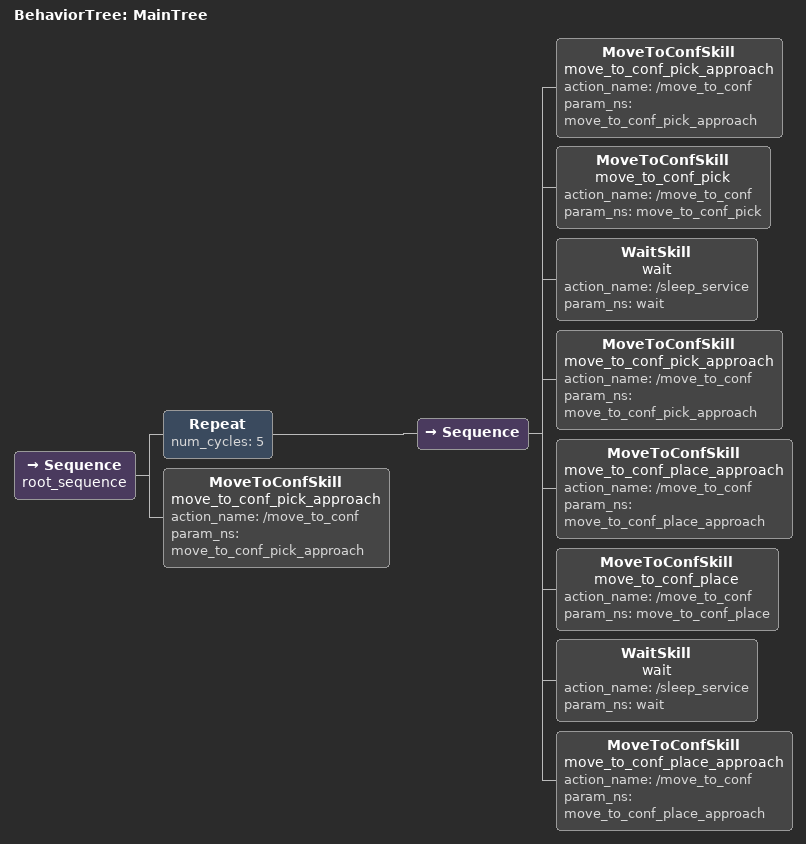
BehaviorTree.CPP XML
<root BTCPP_format="4" >
    <!-- If you want to include subtrees -->

    <!-- Main tree -->
     <BehaviorTree ID="MainTree"> <!--DO NOT CHANGE -->
        <Sequence name="root_sequence">

           <!-- If you use subtrees -->
            <Repeat num_cycles="5">
               <Sequence>
                  <MoveToConfSkill name="move_to_conf_pick_approach" action_name= "/move_to_conf" param_ns="move_to_conf_pick_approach"/>
                  <MoveToConfSkill name="move_to_conf_pick" action_name= "/move_to_conf" param_ns="move_to_conf_pick"/>
                  <WaitSkill name="wait" action_name= "/sleep_service" param_ns="wait"/>
                  <MoveToConfSkill name="move_to_conf_pick_approach" action_name= "/move_to_conf" param_ns="move_to_conf_pick_approach"/>

                  <MoveToConfSkill name="move_to_conf_place_approach" action_name= "/move_to_conf" param_ns="move_to_conf_place_approach"/>
                  <MoveToConfSkill name="move_to_conf_place" action_name= "/move_to_conf" param_ns="move_to_conf_place"/>
                  <WaitSkill name="wait" action_name= "/sleep_service" param_ns="wait"/>
                  <MoveToConfSkill name="move_to_conf_place_approach" action_name= "/move_to_conf" param_ns="move_to_conf_place_approach"/>

               </Sequence>
            </Repeat>

            <MoveToConfSkill name="move_to_conf_pick_approach" action_name= "/move_to_conf" param_ns="move_to_conf_pick_approach"/>

        </Sequence>
     </BehaviorTree>
 </root>
